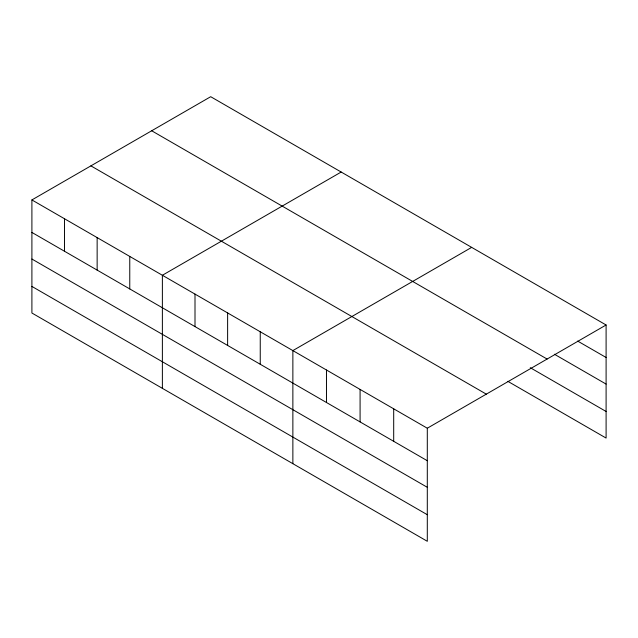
<?xml version="1.0" encoding="UTF-8"?>
<svg xmlns="http://www.w3.org/2000/svg" width="638" height="638" viewBox="0 0 638 638"><rect width="100%" height="100%" fill="white"/><g stroke="black" fill="none" stroke-linecap="round" stroke-linejoin="round"><path stroke-width="0.96" d="M427.3 487.304L427.3 428.218L31.9 199.933L31.9 313.011L427.3 541.295L427.3 487.304L31.9 259.028M507.856 381.349L606.1 438.067L606.1 324.989L210.7 96.705L31.9 199.933M341.178 172.037L162.379 275.265L162.379 388.343M471.665 247.377L292.866 350.597L292.866 463.674M427.3 428.218L606.1 324.989M577.661 341.075L606.1 357.487M554.39 354.226L606.1 384.084M151.692 130.774L547.093 359.05M530.266 367.695L606.1 411.478M90.907 165.872L486.308 394.148M31.9 232.431L427.3 460.716M31.9 286.422L427.3 514.707M393.694 408.814L393.694 441.313M360.087 389.411L360.087 421.909M326.473 370.008L326.473 402.506M260.248 331.768L260.248 364.266M227.622 312.931L227.622 345.437M195.005 294.102L195.005 326.6M129.761 256.436L129.761 288.934M97.143 237.599L97.143 270.105M64.518 218.77L64.518 251.268"/></g></svg>
